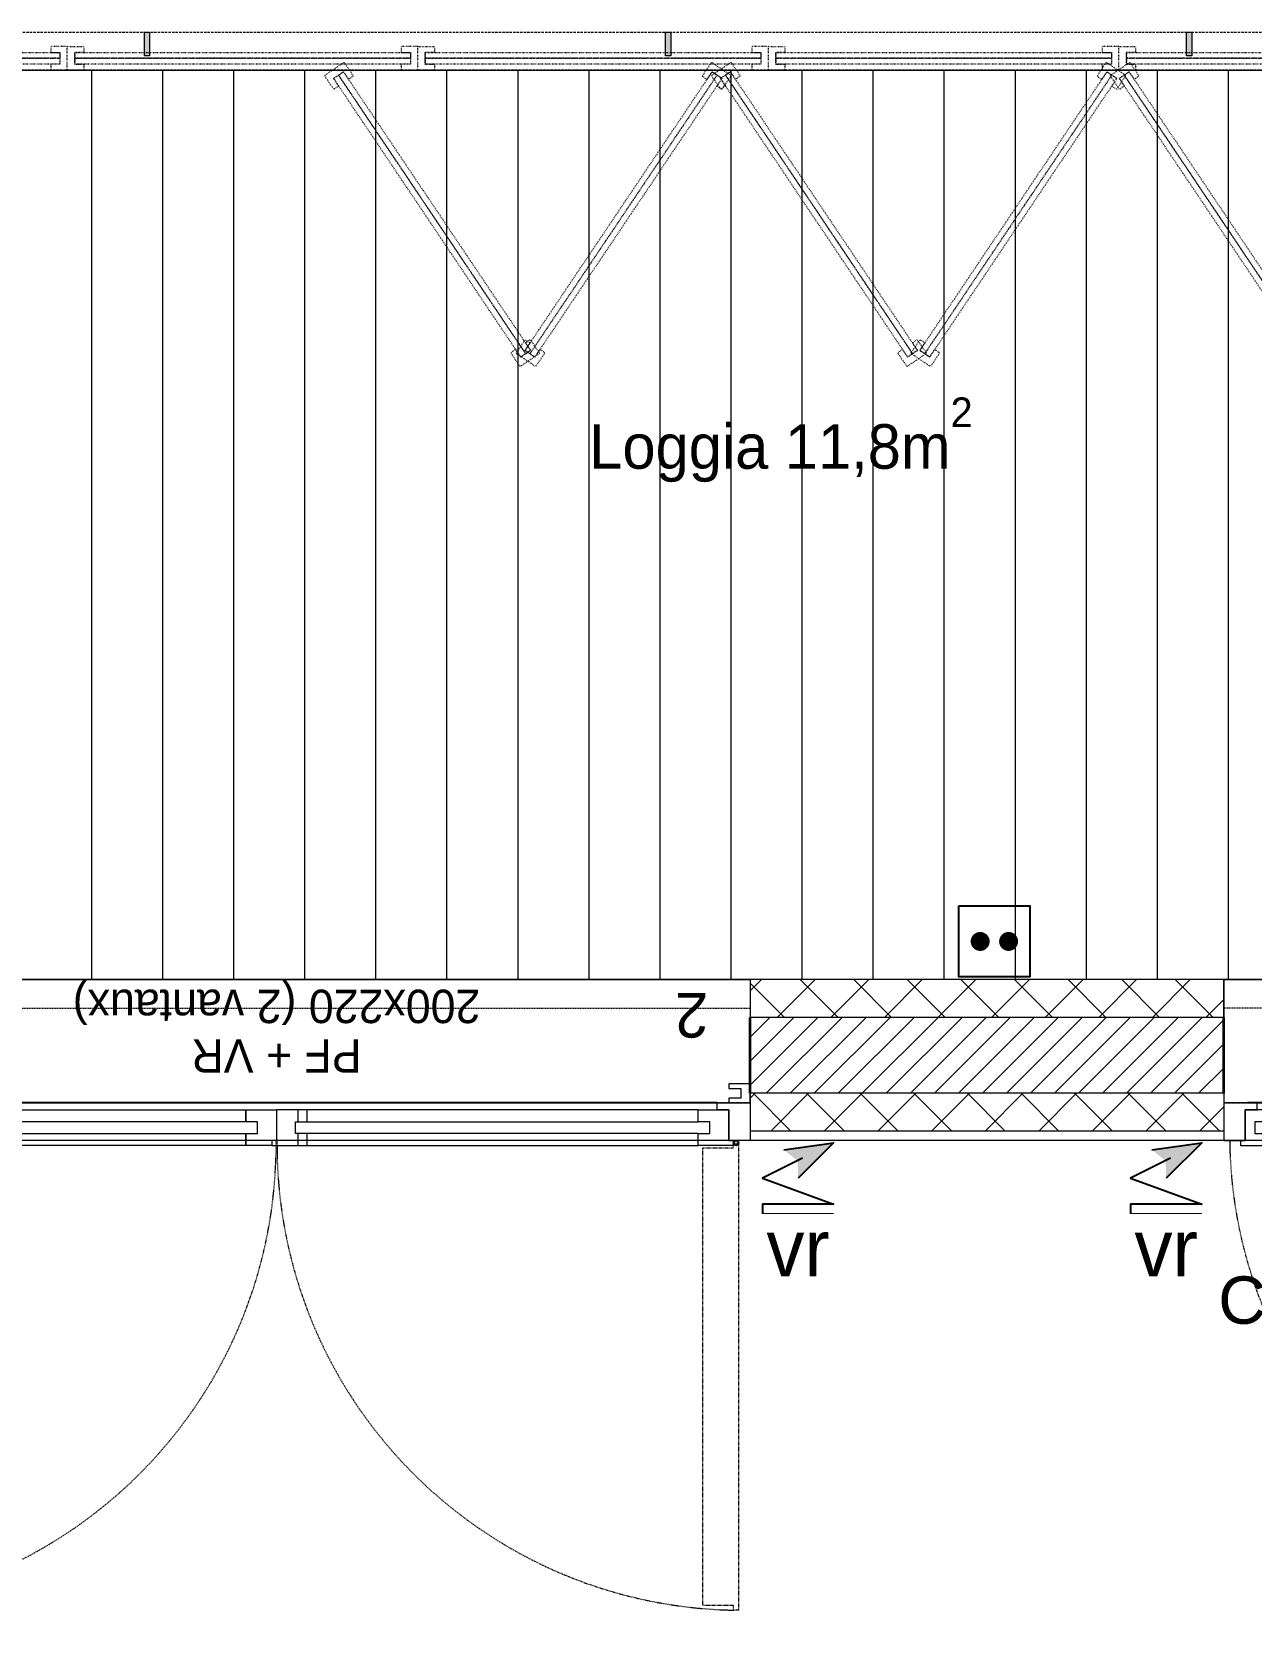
# Model space of a CAD drawing. Header units: centimetres. Extents: x 2191 to 12545, y -680 to 18662.
# Drawn here: x 7956.4 to 8213.8, y 9585.8 to 9926.4 of the extents above; entities that cross this region are included whole.
import ezdxf

# ---------------------------------------------------------------- set-up
doc = ezdxf.new("R2010")
doc.units = ezdxf.units.CM
for name, pattern in [('ACAD_ISO03W100', [0.295276, 0.11811, -0.177165]), ('INTERROMPU2', [0.75, 0.5, -0.25]), ('Style de ligne -11', [0.347222, 0.20828, -0.138942]), ('Style de ligne -12', [0.164042, 0.054681, -0.109361]), ('Style de ligne -13', [0.147638, 0.098425, -0.049213]), ('Style de ligne -14', [0.147638, 0.098425, -0.049213]), ('Style de ligne -17', [0.347222, 0.20828, -0.138942]), ('Style de ligne -18', [0.164042, 0.054681, -0.109361])]:
    doc.linetypes.add(name, pattern=pattern)
doc.layers.add('B BATI-lumon', color=252, linetype='Continuous', lineweight=20)
doc.layers.add('prlm-ELEC-CFO', color=1, linetype='Continuous', lineweight=25)
for name, color, linetype in [('B GÈnÈral_Hatch', 252, 'Continuous'), ('B Général', 252, 'Continuous'), ('C ANNOTATIONS-prestations', 252, 'Continuous'), ('C ANNOTATIONS-texte', 252, 'Continuous'), ('D SURFACES-shab', 252, 'Continuous')]:
    doc.layers.add(name, color=color, linetype=linetype)
doc.styles.add('Arial', font='arial.ttf')
doc.styles.add('Eurostile', font='Eurosti.TTF')
doc.styles.add('Eurostile (bold)', font='Eurostib.TTF')
doc.styles.add('prlm-elec-cfo', font='comic.ttf', dxfattribs={"height": 12})
pattern_1 = [(225, (-631.107, 4809.0284), (5.656854, -5.656854), []), (315, (-631.107, 4809.0284), (-5.656854, -5.656854), [])]

# ---------------------------------------------------------------- blocks, each defined once
blk = doc.blocks.new('Groupe-1')
at = {"layer": 'B Général', "color": 7, "linetype": 'Continuous', "lineweight": 5}
for p, q in [((8599.95, 5109.39), (8599.95, 4917.39)), ((8614.95, 5109.39), (8614.95, 4917.39)), ((8629.95, 5109.39), (8629.95, 4917.39)), ((8644.95, 5109.39), (8644.95, 4917.39)), ((8659.95, 5109.39), (8659.95, 4917.39)), ((8674.95, 5109.39), (8674.95, 4917.39)), ((8689.95, 5109.39), (8689.95, 4917.39)), ((8704.95, 5109.39), (8704.95, 4917.39)), ((8719.95, 5109.39), (8719.95, 4917.39)), ((8734.95, 5109.39), (8734.95, 4917.39)), ((8749.95, 5109.39), (8749.95, 4917.39)), ((8764.95, 5109.39), (8764.95, 4917.39)), ((8779.95, 5109.39), (8779.95, 4917.39)), ((8794.95, 5109.39), (8794.95, 4917.39)), ((8809.95, 5109.39), (8809.95, 4917.39)), ((8824.95, 5109.39), (8824.95, 4917.39)), ((8839.95, 5109.39), (8839.95, 4917.39))]:
    blk.add_line(p, q, dxfattribs=at)
at = {"layer": 'B Général', "color": 7, "linetype": 'Continuous', "lineweight": 13, "flags": 128}
blk.add_lwpolyline([(8426.48, 5109.39), (9042.8, 5109.39), (9042.8, 4917.39), (8426.48, 4917.39)], close=True, dxfattribs=at)
blk = doc.blocks.new('Groupe-3-1')
at = {"layer": 'B BATI-lumon', "linetype": 'ACAD_ISO03W100', "lineweight": 5, "flags": 128}
for points in [[(8520.87, 5114.39), (8524.37, 5114.39), (8524.37, 5113.15), (8522.45, 5113.15), (8522.45, 5110.65), (8524.37, 5110.65), (8524.37, 5109.39), (8520.87, 5109.39), (8520.87, 5113.39), (8520.87, 5113.39)], [(8522.45, 5113.15), (8593.29, 5113.15), (8593.29, 5111.9), (8522.45, 5111.9)], [(8594.87, 5114.39), (8591.37, 5114.39), (8591.37, 5113.15), (8593.29, 5113.15), (8593.29, 5110.65), (8591.37, 5110.65), (8591.37, 5109.39), (8594.87, 5109.39), (8594.87, 5113.39), (8594.87, 5113.39)], [(8522.45, 5111.9), (8593.29, 5111.9), (8593.29, 5110.65), (8522.45, 5110.65)]]:
    blk.add_lwpolyline(points, close=True, dxfattribs=at)
blk = doc.blocks.new('Groupe-4-1')
at = {"layer": 'B BATI-lumon', "linetype": 'ACAD_ISO03W100', "lineweight": 5, "flags": 128}
for points in [[(8594.87, 5114.39), (8598.37, 5114.39), (8598.37, 5113.15), (8596.45, 5113.15), (8596.45, 5110.65), (8598.37, 5110.65), (8598.37, 5109.39), (8594.87, 5109.39), (8594.87, 5113.39), (8594.87, 5113.39)], [(8596.45, 5113.15), (8667.29, 5113.15), (8667.29, 5111.9), (8596.45, 5111.9)], [(8668.87, 5114.39), (8665.37, 5114.39), (8665.37, 5113.15), (8667.29, 5113.15), (8667.29, 5110.65), (8665.37, 5110.65), (8665.37, 5109.39), (8668.87, 5109.39), (8668.87, 5113.39), (8668.87, 5113.39)], [(8596.45, 5111.9), (8667.29, 5111.9), (8667.29, 5110.65), (8596.45, 5110.65)]]:
    blk.add_lwpolyline(points, close=True, dxfattribs=at)
blk = doc.blocks.new('Groupe-5-1')
at = {"layer": 'B BATI-lumon', "linetype": 'ACAD_ISO03W100', "lineweight": 5, "flags": 128}
for points in [[(8668.87, 5114.39), (8672.37, 5114.39), (8672.37, 5113.15), (8670.45, 5113.15), (8670.45, 5110.65), (8672.37, 5110.65), (8672.37, 5109.39), (8668.87, 5109.39), (8668.87, 5113.39), (8668.87, 5113.39)], [(8670.45, 5113.15), (8741.29, 5113.15), (8741.29, 5111.9), (8670.45, 5111.9)], [(8742.87, 5114.39), (8739.37, 5114.39), (8739.37, 5113.15), (8741.29, 5113.15), (8741.29, 5110.65), (8739.37, 5110.65), (8739.37, 5109.39), (8742.87, 5109.39), (8742.87, 5113.39), (8742.87, 5113.39)], [(8670.45, 5111.9), (8741.29, 5111.9), (8741.29, 5110.65), (8670.45, 5110.65)]]:
    blk.add_lwpolyline(points, close=True, dxfattribs=at)
blk = doc.blocks.new('Groupe-6-1')
at = {"layer": 'B BATI-lumon', "linetype": 'ACAD_ISO03W100', "lineweight": 5, "flags": 128}
for points in [[(8742.87, 5114.39), (8746.37, 5114.39), (8746.37, 5113.15), (8744.45, 5113.15), (8744.45, 5110.65), (8746.37, 5110.65), (8746.37, 5109.39), (8742.87, 5109.39), (8742.87, 5113.39), (8742.87, 5113.39)], [(8744.45, 5113.15), (8815.29, 5113.15), (8815.29, 5111.9), (8744.45, 5111.9)], [(8816.87, 5114.39), (8813.37, 5114.39), (8813.37, 5113.15), (8815.29, 5113.15), (8815.29, 5110.65), (8813.37, 5110.65), (8813.37, 5109.39), (8816.87, 5109.39), (8816.87, 5113.39), (8816.87, 5113.39)], [(8744.45, 5111.9), (8815.29, 5111.9), (8815.29, 5110.65), (8744.45, 5110.65)]]:
    blk.add_lwpolyline(points, close=True, dxfattribs=at)
blk = doc.blocks.new('Groupe-7-1')
at = {"layer": 'B BATI-lumon', "linetype": 'ACAD_ISO03W100', "lineweight": 5, "flags": 128}
for points in [[(8816.87, 5114.39), (8820.37, 5114.39), (8820.37, 5113.15), (8818.45, 5113.15), (8818.45, 5110.65), (8820.37, 5110.65), (8820.37, 5109.39), (8816.87, 5109.39), (8816.87, 5113.39), (8816.87, 5113.39)], [(8818.45, 5113.15), (8889.29, 5113.15), (8889.29, 5111.9), (8818.45, 5111.9)], [(8890.87, 5114.39), (8887.37, 5114.39), (8887.37, 5113.15), (8889.29, 5113.15), (8889.29, 5110.65), (8887.37, 5110.65), (8887.37, 5109.39), (8890.87, 5109.39), (8890.87, 5113.39), (8890.87, 5113.39)], [(8818.45, 5111.9), (8889.29, 5111.9), (8889.29, 5110.65), (8818.45, 5110.65)]]:
    blk.add_lwpolyline(points, close=True, dxfattribs=at)
blk = doc.blocks.new('Groupe-17-1')
at = {"layer": 'B BATI-lumon', "linetype": 'ACAD_ISO03W100', "lineweight": 5, "flags": 128}
for points in [[(8819.19, 5111.04), (8821.14, 5108.13), (8820.11, 5107.44), (8819.03, 5109.04), (8816.96, 5107.64), (8818.03, 5106.04), (8816.99, 5105.34), (8815.03, 5108.25), (8818.35, 5110.48), (8818.35, 5110.48)], [(8818, 5108.34), (8857.5, 5049.53), (8856.46, 5048.83), (8816.96, 5107.64)], [(8819.03, 5109.04), (8858.53, 5050.22), (8857.5, 5049.53), (8818, 5108.34)], [(8860.44, 5049.61), (8858.49, 5052.51), (8857.46, 5051.82), (8858.53, 5050.22), (8856.46, 5048.83), (8855.38, 5050.42), (8854.34, 5049.72), (8856.29, 5046.82), (8859.61, 5049.05), (8859.61, 5049.05)]]:
    blk.add_lwpolyline(points, close=True, dxfattribs=at)
blk = doc.blocks.new('Groupe-19-1')
at = {"layer": 'B BATI-lumon', "linetype": 'ACAD_ISO03W100', "lineweight": 5, "flags": 128}
for points in [[(8814.2, 5111.04), (8812.25, 5108.13), (8813.28, 5107.44), (8814.35, 5109.04), (8816.43, 5107.64), (8815.36, 5106.04), (8816.4, 5105.34), (8818.35, 5108.25), (8815.03, 5110.48), (8815.03, 5110.48)], [(8815.39, 5108.34), (8775.89, 5049.53), (8774.85, 5050.22), (8814.35, 5109.04)], [(8816.43, 5107.64), (8776.93, 5048.83), (8775.89, 5049.53), (8815.39, 5108.34)], [(8772.94, 5049.61), (8774.9, 5052.51), (8775.93, 5051.82), (8774.85, 5050.22), (8776.93, 5048.83), (8778, 5050.42), (8779.05, 5049.72), (8777.1, 5046.82), (8773.78, 5049.05), (8773.78, 5049.05)]]:
    blk.add_lwpolyline(points, close=True, dxfattribs=at)
blk = doc.blocks.new('Groupe-20-1')
at = {"layer": 'B BATI-lumon', "linetype": 'ACAD_ISO03W100', "lineweight": 5, "flags": 128}
for points in [[(8735.01, 5111.04), (8736.96, 5108.13), (8735.93, 5107.44), (8734.86, 5109.04), (8732.78, 5107.64), (8733.85, 5106.04), (8732.81, 5105.34), (8730.86, 5108.25), (8734.18, 5110.48), (8734.18, 5110.48)], [(8733.82, 5108.34), (8773.32, 5049.53), (8772.28, 5048.83), (8732.78, 5107.64)], [(8734.86, 5109.04), (8774.36, 5050.22), (8773.32, 5049.53), (8733.82, 5108.34)], [(8776.27, 5049.61), (8774.32, 5052.51), (8773.28, 5051.82), (8774.36, 5050.22), (8772.28, 5048.83), (8771.21, 5050.42), (8770.16, 5049.72), (8772.12, 5046.82), (8775.44, 5049.05), (8775.44, 5049.05)]]:
    blk.add_lwpolyline(points, close=True, dxfattribs=at)
blk = doc.blocks.new('Groupe-21-1')
at = {"layer": 'B BATI-lumon', "linetype": 'ACAD_ISO03W100', "lineweight": 5, "flags": 128}
for points in [[(8730.86, 5111.04), (8728.9, 5108.13), (8729.93, 5107.44), (8731.01, 5109.04), (8733.08, 5107.64), (8732.01, 5106.04), (8733.06, 5105.34), (8735.01, 5108.25), (8731.69, 5110.48), (8731.69, 5110.48)], [(8732.04, 5108.34), (8692.54, 5049.53), (8691.51, 5050.22), (8731.01, 5109.04)], [(8733.08, 5107.64), (8693.58, 5048.83), (8692.54, 5049.53), (8732.04, 5108.34)], [(8689.6, 5049.61), (8691.55, 5052.51), (8692.58, 5051.82), (8691.51, 5050.22), (8693.58, 5048.83), (8694.66, 5050.42), (8695.7, 5049.72), (8693.75, 5046.82), (8690.43, 5049.05), (8690.43, 5049.05)]]:
    blk.add_lwpolyline(points, close=True, dxfattribs=at)
blk = doc.blocks.new('Groupe-22-1')
at = {"layer": 'B BATI-lumon', "linetype": 'ACAD_ISO03W100', "lineweight": 5, "flags": 128}
for points in [[(8653.32, 5111.04), (8655.27, 5108.13), (8654.24, 5107.44), (8653.17, 5109.04), (8651.09, 5107.64), (8652.16, 5106.04), (8651.12, 5105.34), (8649.17, 5108.25), (8652.49, 5110.48), (8652.49, 5110.48)], [(8652.13, 5108.34), (8691.63, 5049.53), (8690.59, 5048.83), (8651.09, 5107.64)], [(8653.17, 5109.04), (8692.67, 5050.22), (8691.63, 5049.53), (8652.13, 5108.34)], [(8694.58, 5049.61), (8692.63, 5052.51), (8691.6, 5051.82), (8692.67, 5050.22), (8690.59, 5048.83), (8689.52, 5050.42), (8688.48, 5049.72), (8690.43, 5046.82), (8693.75, 5049.05), (8693.75, 5049.05)]]:
    blk.add_lwpolyline(points, close=True, dxfattribs=at)
blk = doc.blocks.new('Groupe-23-1')
at = {"layer": 'B BATI-lumon'}
for name in ['Groupe-3-1', 'Groupe-4-1', 'Groupe-5-1', 'Groupe-6-1', 'Groupe-7-1', 'Groupe-22-1', 'Groupe-21-1', 'Groupe-20-1', 'Groupe-19-1', 'Groupe-17-1']:
    blk.add_blockref(name, (0, 0), dxfattribs=at)
blk = doc.blocks.new('Groupe-124-1')
at = {"layer": 'B GÈnÈral_Hatch', "linetype": 'Continuous', "lineweight": 0, "true_color": 0xdddddd}
for points in [[(8611.15, 5117.39), (8612.25, 5117.39), (8612.25, 5112.39), (8611.15, 5112.39)], [(8721.15, 5117.39), (8722.25, 5117.39), (8722.25, 5112.39), (8721.15, 5112.39)], [(8831.15, 5117.39), (8832.25, 5117.39), (8832.25, 5112.39), (8831.15, 5112.39)]]:
    blk.add_hatch(color=254, dxfattribs=at).paths.add_polyline_path(points)
at = {"layer": 'B Général', "color": 7, "linetype": 'INTERROMPU2', "lineweight": 13, "flags": 128}
blk.add_lwpolyline([(8426.48, 5109.39), (8426.48, 4917.39), (8418.48, 4917.39), (8418.48, 5117.39), (9042.8, 5117.39), (9042.8, 5109.39)], close=True, dxfattribs=at)
at = {"layer": 'B Général', "color": 7, "linetype": 'Continuous', "lineweight": 5, "flags": 128}
for points in [[(8611.15, 5117.39), (8612.25, 5117.39), (8612.25, 5112.39), (8611.15, 5112.39)], [(8721.15, 5117.39), (8722.25, 5117.39), (8722.25, 5112.39), (8721.15, 5112.39)], [(8831.15, 5117.39), (8832.25, 5117.39), (8832.25, 5112.39), (8831.15, 5112.39)]]:
    blk.add_lwpolyline(points, close=True, dxfattribs=at)
at = {"layer": 'B BATI-lumon', "color": 7}
blk.add_blockref('Groupe-23-1', (0, 0), dxfattribs=at)
blk = doc.blocks.new('PF 100.220 + VR')
at = {"layer": 'B Général', "color": 7, "linetype": 'Continuous', "lineweight": 13}
for p, q in [((-50, 7), (-50, 17)), ((50, 7), (50, 17))]:
    blk.add_line(p, q, dxfattribs=at)
at = {"layer": 'B Général', "color": 7, "linetype": 'Continuous', "lineweight": 35}
for p, q in [((-50, 7), (-50, -9)), ((50, 7), (50, -9))]:
    blk.add_line(p, q, dxfattribs=at)
at = {"layer": 'B Général'}
blk.add_line((45, 9), (-45, 9), dxfattribs=at)
at = {"layer": 'B Général', "color": 7, "linetype": 'Style de ligne -14', "lineweight": 5, "flags": 128}
blk.add_lwpolyline([(47.5, 113.27), (46.5, 113.27), (46.5, 112.27), (40, 112.27), (40, 18.5), (46.5, 18.5), (46.5, 17.5), (47.5, 17.5)], close=True, dxfattribs=at)
at = {"layer": 'B Général', "color": 7, "linetype": 'Continuous', "lineweight": 5, "flags": 128}
for points in [[(-39, 15.5), (-41.5, 15.5), (-41.5, 13), (-39, 13), (-39, 10.5), (-45.5, 10.5), (-45.5, 17), (-46.5, 17), (-46.5, 18), (-39, 18)], [(39, 15.5), (41.5, 15.5), (41.5, 13), (39, 13), (39, 10.5), (45.5, 10.5), (45.5, 17), (46.5, 17), (46.5, 18), (39, 18)]]:
    blk.add_lwpolyline(points, close=True, dxfattribs=at)
at = {"layer": 'B Général', "lineweight": 5, "flags": 128}
for points in [[(-41, 18), (41, 18), (41, 15.5), (-41, 15.5)], [(-43, 10.5), (-43, 9), (-50, 9), (-50, 17), (-45.5, 17), (-45.5, 10.5)], [(-43.5, 15.5), (43.5, 15.5), (43.5, 13), (-43.5, 13)], [(43, 10.5), (43, 9), (50, 9), (50, 17), (45.5, 17), (45.5, 10.5)], [(-41, 13), (41, 13), (41, 10.5), (-41, 10.5)]]:
    blk.add_lwpolyline(points, close=True, dxfattribs=at)
at = {"layer": 'B Général', "color": 7, "linetype": 'Style de ligne -17', "lineweight": 5, "flags": 128}
blk.add_lwpolyline([(-50, 9), (50, 9), (50, -11), (-50, -11)], close=True, dxfattribs=at)
at = {"layer": 'B Général', "lineweight": 13, "flags": 128}
blk.add_lwpolyline([(-50, -9), (-50, -17), (50, -17), (50, -9)], dxfattribs=at)
at = {"layer": 'B Général'}
blk.add_circle((47, 17.5), 0.5, dxfattribs=at)
at = {"layer": 'B Général', "color": 7, "linetype": 'Style de ligne -18', "lineweight": 5}
blk.add_arc((48.78, 15.78), 97.5, 90.8973, 179.2823, dxfattribs=at)
at = {"layer": 'B Général', "insert": (-21.61, 2.65), "char_height": 7.059, "attachment_point": 1, "rotation": 360, "line_spacing_factor": 0.894142, "style": 'Eurostile'}
blk.add_mtext('PF + VR', dxfattribs=at)
at = {"layer": 'C ANNOTATIONS-prestations', "attachment_point": 1, "rotation": 360, "line_spacing_factor": 0.894142}
for s, insert, char_height, style in [('1', (-41.14, -4.77), 9.41, 'Eurostile (bold)'), ('100x220', (-21.61, -7.83), 7.059, 'Eurostile')]:
    blk.add_mtext(s, dxfattribs=dict(at, insert=insert, char_height=char_height, style=style))
blk = doc.blocks.new('PF 200.220 + VR')
at = {"layer": 'B Général', "color": 7, "linetype": 'Continuous', "lineweight": 13}
for p, q in [((-100, 7), (-100, 17)), ((100, 7), (100, 17))]:
    blk.add_line(p, q, dxfattribs=at)
at = {"layer": 'B Général', "color": 7, "linetype": 'Continuous', "lineweight": 35}
for p, q in [((-100, 7), (-100, -9)), ((100, 7), (100, -9))]:
    blk.add_line(p, q, dxfattribs=at)
at = {"layer": 'B Général'}
blk.add_line((-93, 9), (97, 9), dxfattribs=at)
at = {"layer": 'B Général', "color": 7, "linetype": 'Style de ligne -13', "lineweight": 5, "flags": 128}
for points in [[(-97.5, 116.12), (-96.5, 116.12), (-96.5, 115.12), (-90, 115.12), (-90, 18.5), (-96.5, 18.5), (-96.5, 17.5), (-97.5, 17.5)], [(97.5, 116.12), (96.5, 116.12), (96.5, 115.12), (90, 115.12), (90, 18.5), (96.5, 18.5), (96.5, 17.5), (97.5, 17.5)]]:
    blk.add_lwpolyline(points, close=True, dxfattribs=at)
at = {"layer": 'B Général', "color": 7, "linetype": 'Continuous', "lineweight": 5, "flags": 128}
for points in [[(-89, 15.5), (-91.5, 15.5), (-91.5, 13), (-89, 13), (-89, 10.5), (-95.5, 10.5), (-95.5, 17), (-96.5, 17), (-96.5, 18), (-89, 18)], [(-6.5, 15.5), (-4, 15.5), (-4, 13), (-6.5, 13), (-6.5, 10.5), (0, 10.5), (0, 17), (1, 17), (1, 18), (-6.5, 18)], [(6.5, 15.5), (4, 15.5), (4, 13), (6.5, 13), (6.5, 10.5), (0, 10.5), (0, 17), (1, 17), (1, 18), (6.5, 18)], [(89, 15.5), (91.5, 15.5), (91.5, 13), (89, 13), (89, 10.5), (95.5, 10.5), (95.5, 17), (96.5, 17), (96.5, 18), (89, 18)]]:
    blk.add_lwpolyline(points, close=True, dxfattribs=at)
at = {"layer": 'B Général', "lineweight": 5, "flags": 128}
for points in [[(-4.5, 18), (-89, 18), (-89, 15.5), (-4.5, 15.5)], [(6.5, 18), (93, 18), (93, 15.5), (6.5, 15.5)], [(-93, 10.5), (-93, 9), (-100, 9), (-100, 17), (-95.5, 17), (-95.5, 10.5)], [(93, 10.5), (93, 9), (100, 9), (100, 17), (95.5, 17), (95.5, 10.5)], [(-4.5, 13), (-89, 13), (-89, 10.5), (-4.5, 10.5)], [(6.5, 13), (93, 13), (93, 10.5), (6.5, 10.5)], [(-100, 9), (-100, 5), (-95.5, 5), (-95.5, 6), (-98, 6), (-98, 8), (-95.5, 8), (-95.5, 9)], [(100, 9), (100, 5), (95.5, 5), (95.5, 6), (98, 6), (98, 8), (95.5, 8), (95.5, 9)]]:
    blk.add_lwpolyline(points, close=True, dxfattribs=at)
at = {"layer": 'B Général', "color": 7, "linetype": 'Style de ligne -11', "lineweight": 5, "flags": 128}
blk.add_lwpolyline([(-100, 9), (100, 9), (100, -11), (-100, -11)], close=True, dxfattribs=at)
at = {"layer": 'B Général', "lineweight": 13, "flags": 128}
blk.add_lwpolyline([(100, -9), (100, -17), (-100, -17), (-100, -9)], dxfattribs=at)
at = {"layer": 'B Général'}
for centre in [(-97, 17.5), (97, 17.5)]:
    blk.add_circle(centre, 0.5, dxfattribs=at)
at = {"layer": 'B Général', "color": 7, "linetype": 'Style de ligne -12', "lineweight": 5}
for centre, start, end in [((-98.46, 17.77), 359.5523, 89.0018), ((98.46, 17.77), 90.9982, 180.4485)]:
    blk.add_arc(centre, 98.37, start, end, dxfattribs=at)
at = {"layer": 'B Général', "insert": (0, 2.65), "char_height": 7.059, "attachment_point": 2, "rotation": 360, "line_spacing_factor": 0.894142, "style": 'Eurostile'}
blk.add_mtext('PF + VR', dxfattribs=at)
at = {"layer": 'C ANNOTATIONS-prestations', "rotation": 360, "line_spacing_factor": 0.894142}
for s, insert, char_height, attachment_point, style in [('2', (-91.15, -4.77), 9.41, 1, 'Eurostile (bold)'), ('200x220 (2 vantaux) ', (0, -7.82), 7.059, 2, 'Eurostile')]:
    blk.add_mtext(s, dxfattribs=dict(at, insert=insert, char_height=char_height, attachment_point=attachment_point, style=style))
blk = doc.blocks.new('xi.PC-EXT')
at = {"layer": 'prlm-ELEC-CFO', "color": 0, "linetype": 'ByBlock', "lineweight": -2, "flags": 128}
blk.add_lwpolyline([(-7.5, 7.5), (7.5, 7.5), (7.5, -7.5), (-7.5, -7.5)], close=True, dxfattribs=at)
at = {"layer": 'prlm-ELEC-CFO', "color": 0, "linetype": 'ByBlock', "lineweight": 5, "const_width": 2}
for points in [[(-4, 0, 1), (-2, 0, 1)], [(2, 0, 1), (4, 0, 1)]]:
    blk.add_lwpolyline(points, format="xyb", close=True, dxfattribs=at)
blk = doc.blocks.new('xi.VR')
at = {"layer": 'prlm-ELEC-CFO', "lineweight": 5}
blk.add_hatch(color=0, dxfattribs=at).paths.add_polyline_path([(-3, 6), (-0.1, 3.7), (0, 0), (7.5, 7.5)])
at = {"layer": 'prlm-ELEC-CFO', "color": 0}
for points in [[(-3, 6), (7.5, 7.5), (0, 0)], [(0.95, 4.23), (-7.5, 0), (7.5, -5.5), (-7.5, -5.5), (-7.5, -7.5), (7.5, -7.5)]]:
    blk.add_lwpolyline(points, dxfattribs=at)

msp = doc.modelspace()

# ---------------------------------------------------------------- hatches: boundary and pattern name
at = {"layer": 'B GÈnÈral_Hatch', "linetype": 'Continuous', "lineweight": 5, "true_color": 0x808080}
h = msp.add_hatch(dxfattribs=at)
h.set_pattern_fill('02_ISOLANT', color=8, angle=180, style=0, pattern_type=2)
h.set_pattern_definition(pattern_1)
h.paths.add_polyline_path([(8207.93, 9718.42), (8207.93, 9726.42), (8107.93, 9726.42), (8107.93, 9718.42)])
at = {"layer": 'B GÈnÈral_Hatch', "linetype": 'Continuous', "lineweight": 5}
h = msp.add_hatch(dxfattribs=at)
h.set_pattern_fill('50_BETON', style=0, pattern_type=2)
h.set_pattern_definition([(45, (-631.1073, 4809.0284), (2.4253472, -2.6458333), [])])
h.paths.add_polyline_path([(8207.93, 9702.42), (8207.93, 9718.42), (8107.93, 9718.42), (8107.93, 9702.42)])
at = {"layer": 'B GÈnÈral_Hatch', "linetype": 'Continuous', "lineweight": 5, "true_color": 0x808080}
h = msp.add_hatch(dxfattribs=at)
h.set_pattern_fill('02_ISOLANT', color=8, angle=180, style=0, pattern_type=2)
h.set_pattern_definition(pattern_1)
h.paths.add_polyline_path([(8207.93, 9694.42), (8207.93, 9702.42), (8107.93, 9702.42), (8107.93, 9694.42)])

# ---------------------------------------------------------------- linework, layer by layer
at = {"layer": 'B Général', "color": 7, "linetype": 'Continuous', "lineweight": 5}
for p, q in [((8207.93, 9726.42), (8107.93, 9726.42)), ((8207.93, 9718.42), (8107.93, 9718.42)), ((8207.93, 9702.42), (8107.93, 9702.42)), ((8207.93, 9694.42), (8107.93, 9694.42)), ((8207.93, 9694.42), (8107.93, 9694.42)), ((8207.93, 9692.42), (8107.93, 9692.42))]:
    msp.add_line(p, q, dxfattribs=at)
at = {"layer": 'B Général', "color": 7, "linetype": 'Continuous', "lineweight": 13}
for p, q in [((8107.93, 9726.42), (8107.93, 9692.42)), ((8207.93, 9726.42), (8107.93, 9726.42)), ((8207.93, 9726.42), (8207.93, 9692.42)), ((8207.93, 9692.42), (8107.93, 9692.42))]:
    msp.add_line(p, q, dxfattribs=at)
at = {"layer": 'B Général', "color": 7, "linetype": 'Continuous', "lineweight": 18}
for p, q in [((8207.93, 9718.42), (8107.93, 9718.42)), ((8207.93, 9702.42), (8107.93, 9702.42))]:
    msp.add_line(p, q, dxfattribs=at)
at = {"layer": 'D SURFACES-shab', "color": 30, "linetype": 'Continuous', "lineweight": 5, "true_color": 0xff6633, "flags": 128}
msp.add_lwpolyline([(8411.69, 9726.42), (7795.38, 9726.42), (7795.38, 9918.42), (8411.69, 9918.42)], close=True, dxfattribs=at)
at = {"layer": 'D SURFACES-shab', "color": 1, "lineweight": 18, "true_color": 0xff0000, "flags": 128}
msp.add_lwpolyline([(8261.68, 9306.5), (8261.68, 9443.41), (8217.16, 9443.41), (8217.16, 9510.42), (8222.16, 9510.42), (8222.16, 9450.41), (8405.69, 9450.41), (8405.69, 9692.42), (7821.38, 9692.42), (7821.38, 9306.5)], close=True, dxfattribs=at)

# ---------------------------------------------------------------- block references
at = {"layer": 'B BATI-lumon', "color": 7}
msp.add_blockref('Groupe-124-1', (-631.11, 4809.03), dxfattribs=at)
at = {"layer": 'B Général', "color": 7}
msp.add_blockref('Groupe-1', (-631.11, 4809.03), dxfattribs=at)
at = {"layer": 'B Général', "color": 7, "rotation": 180}
msp.add_blockref('PF 200.220 + VR', (8007.93, 9709.42), dxfattribs=at)
at = {"layer": 'B Général', "color": 7, "xscale": -1, "rotation": 180}
msp.add_blockref('PF 100.220 + VR', (8257.93, 9709.42), dxfattribs=at)
at = {"layer": 'prlm-ELEC-CFO'}
for name, p in [('xi.PC-EXT', (8159.48, 9734.48)), ('xi.VR', (8118.04, 9684.48)), ('xi.VR', (8195.74, 9684.48))]:
    msp.add_blockref(name, p, dxfattribs=at)

# ---------------------------------------------------------------- texts
at = {"layer": 'C ANNOTATIONS-texte', "color": 7, "insert": (8154.89, 9849.33), "char_height": 9.412, "width": 264, "attachment_point": 3, "line_spacing_factor": 0.894142, "style": 'Eurostile'}
msp.add_mtext('Loggia 11,8m{\\H0.6667x;\\S2^ ;}', dxfattribs=at)
at = {"layer": 'prlm-ELEC-CFO', "lineweight": 25, "style": 'Arial'}
msp.add_text('CUISINE MODIFIEE', height=10, dxfattribs=at).set_placement((8206.73, 9653.76))

# ---------------------------------------------------------------- next in the draw order: texts
at = {"layer": 'prlm-ELEC-CFO', "lineweight": 20, "char_height": 12, "attachment_point": 5, "line_spacing_factor": 0.8, "style": 'prlm-elec-cfo', "bg_fill": 3, "box_fill_scale": 1.1, "bg_fill_color": 256, "bg_fill_transparency": 0}
for insert in [(8118.04, 9669.76), (8195.74, 9669.76)]:
    msp.add_mtext('vr', dxfattribs=dict(at, insert=insert))

doc.saveas('drawing.dxf')
